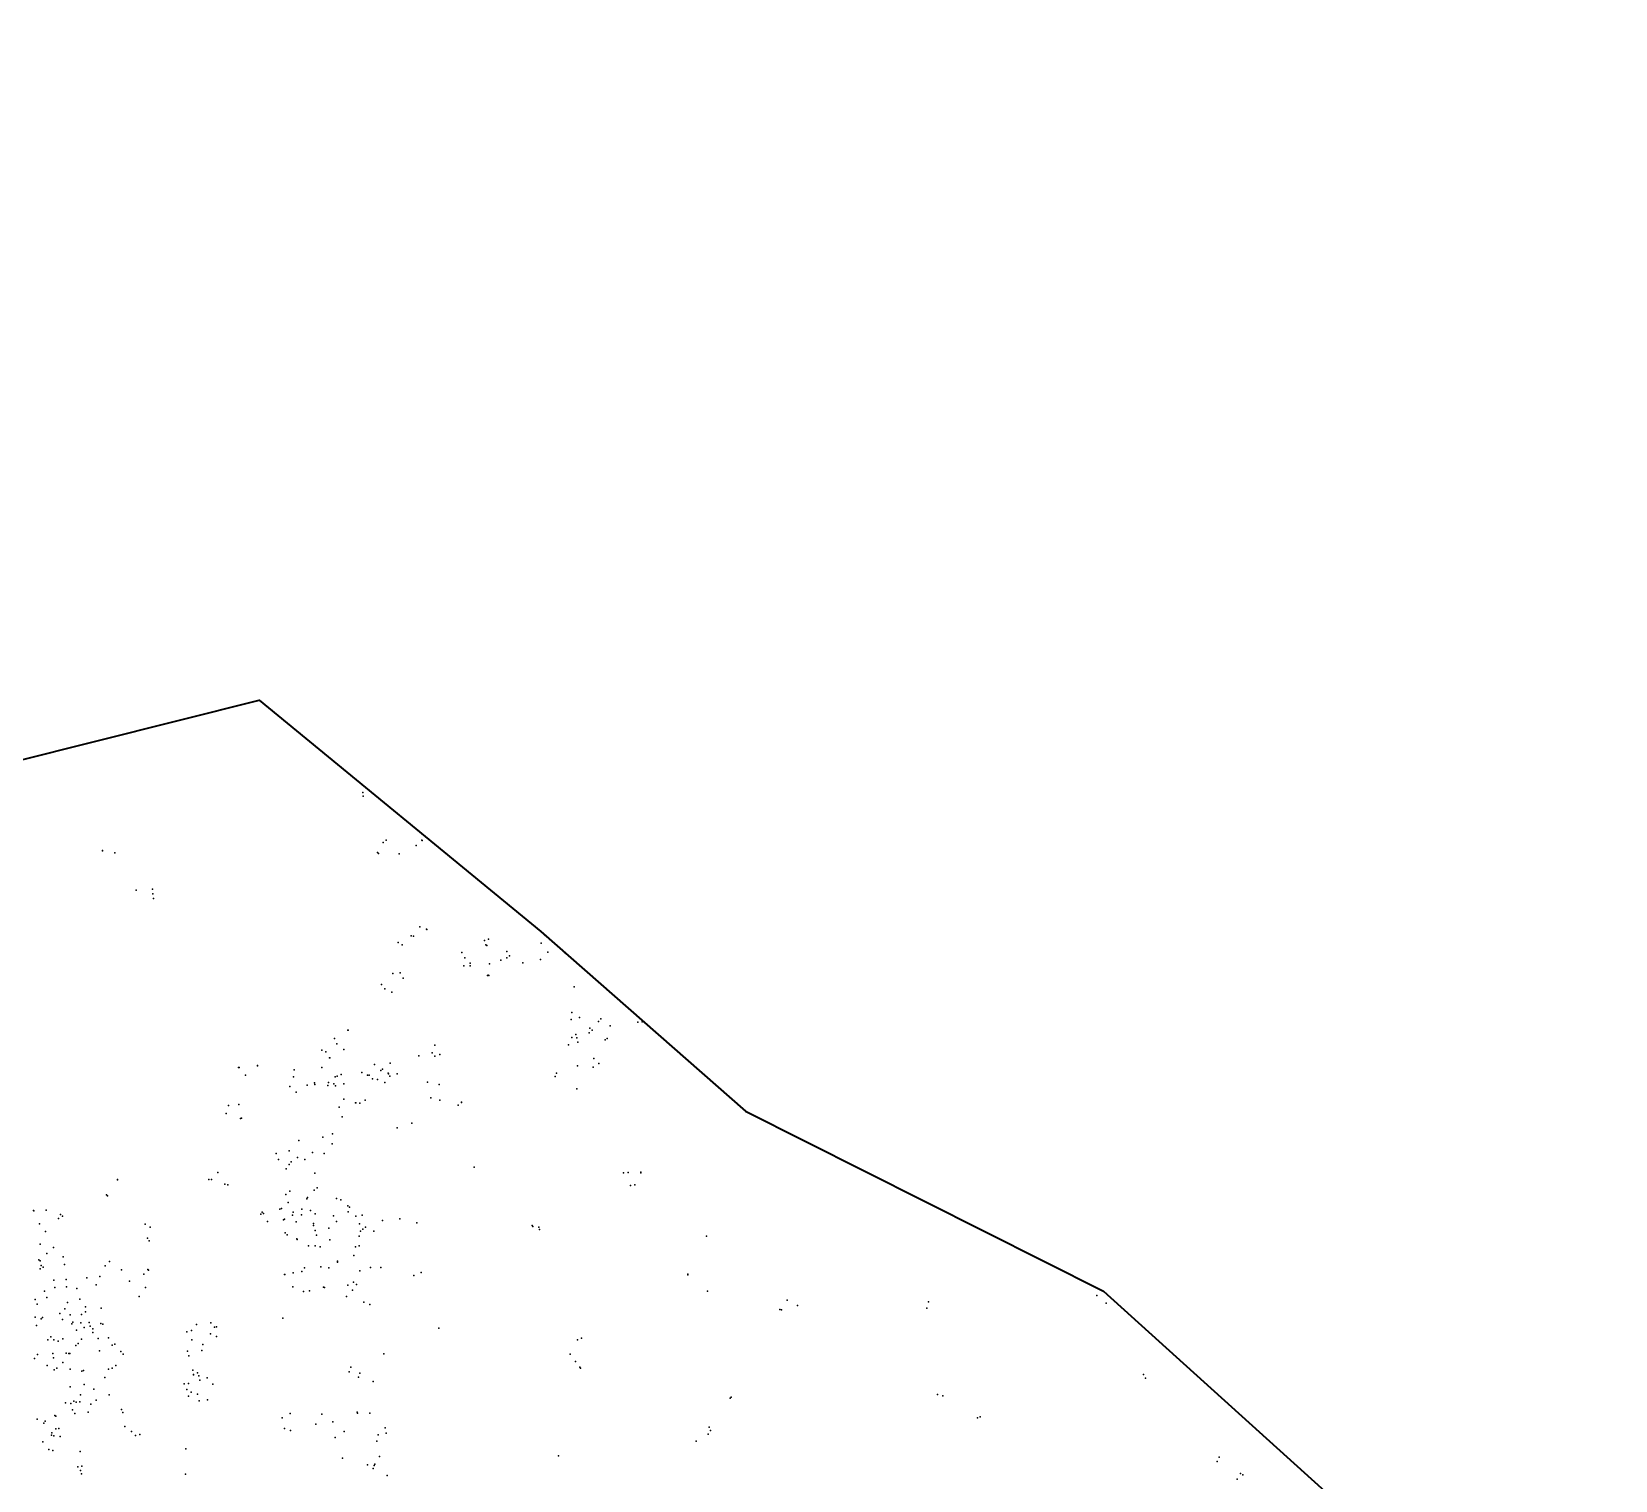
# Model space of a CAD drawing. Header units: millimetres. Extents: x -60275265 to 22802890, y -38578442 to 24337084.
# Drawn here: x 9882122 to 17730817, y 17157196 to 24337084 of the extents above; entities that cross this region are included whole.
import ezdxf

# ---------------------------------------------------------------- set-up
doc = ezdxf.new("R2010")
doc.units = ezdxf.units.MM
doc.header["$MEASUREMENT"] = 0
doc.layers.add('Outline', color=7, linetype='Continuous', true_color=0x000000)
doc.layers.add('particles', color=7, linetype='Continuous', true_color=0x000000)

msp = doc.modelspace()

# ---------------------------------------------------------------- linework, layer by layer
at = {"layer": 'Outline', "color": 3, "lineweight": 35, "true_color": 0x00ff00}
msp.add_lwpolyline([(612748, 23700101), (2261319, 23827441), (4163298, 24337084), (6191983, 23700101), (6952806, 22298647), (8220845, 21661442), (8981724, 20514820), (11010412, 21024520), (12405159, 19877851), (13419624, 18986025), (15194898, 18094026), (16462717, 16947413), (17096937, 15291091), (16969997, 14144198), (16969997, 12997517), (17730817, 12360371), (17730817, 10959081), (17730817, 9939740)], dxfattribs=at)
at = {"layer": 'particles', "color": 93, "true_color": 0x67d435}
for p in [(11523622, 20566696), (11524622, 20547696), (11524622, 20547696), (11638622, 20330696), (11815622, 20329696), (11817622, 20328696), (10232622, 20276696), (10233622, 20278696), (10294622, 20266696), (11595622, 20268696), (11600622, 20264696), (11623622, 20317696), (11703622, 20261696), (11787622, 20303696), (10399622, 20082696), (10480622, 20087696), (10482622, 20063696), (10486622, 20041696), (11805622, 19899696), (11839622, 19888696), (11840622, 19887696), (12426622, 19857696), (11698622, 19822696), (11717622, 19811696), (11763622, 19855696), (11774622, 19854696), (12126622, 19832696), (12132622, 19810696), (12138622, 19807696), (12145622, 19839696), (12407622, 19819696), (12013622, 19773696), (12024622, 19707696), (12028622, 19746696), (12054622, 19719696), (12054622, 19707696), (12150622, 19717696), (12206622, 19734696), (12236622, 19777696), (12236622, 19746696), (12249622, 19756696), (12316622, 19722696), (12404622, 19738696), (12440622, 19775696), (12526622, 19769696), (11672622, 19669696), (11707622, 19672696), (11722622, 19646696), (12140622, 19658696), (12144622, 19660696), (12147622, 19658696), (11616622, 19614696), (11632622, 19592696), (11667622, 19576696), (12570622, 19602696), (12559622, 19475696), (11449622, 19387696), (11450622, 19387696), (12556622, 19440696), (12597622, 19451696), (12648622, 19397696), (12659622, 19387696), (12691622, 19431696), (12703622, 19443696), (12749622, 19409696), (12886622, 19427696), (12907622, 19429696), (11382622, 19346696), (11394622, 19320696), (11879622, 19314696), (12542622, 19315696), (12558622, 19352696), (12578622, 19366696), (12584622, 19350696), (12589622, 19328696), (12645622, 19374696), (12724622, 19340696), (12734622, 19347696), (11320622, 19288696), (11339622, 19280696), (11340622, 19281696), (11358622, 19250696), (11359622, 19250696), (11429622, 19292696), (11800622, 19261696), (11801622, 19261696), (11867622, 19276696), (11879622, 19258696), (11905622, 19267696), (12668622, 19247696), (10907622, 19203696), (10910622, 19202696), (10941622, 19164696), (11001622, 19212696), (11001622, 19211696), (11179622, 19156696), (11183622, 19191696), (11320622, 19203696), (11385622, 19156696), (11395622, 19159696), (11416622, 19168696), (11518622, 19177696), (11546622, 19164696), (11554622, 19164696), (11581622, 19217696), (11612622, 19188696), (11620622, 19194696), (11649622, 19174696), (11650622, 19172696), (11656622, 19159696), (11658622, 19224696), (11693622, 19171696), (12476622, 19158696), (12483622, 19174696), (12586622, 19211696), (12664622, 19204696), (12693622, 19222696), (11161622, 19109696), (11192622, 19080696), (11247622, 19115696), (11284622, 19127696), (11285622, 19119696), (11350622, 19113696), (11352622, 19129696), (11379622, 19121696), (11388622, 19111696), (11429622, 19122696), (11571622, 19147696), (11596622, 19143696), (11632622, 19128696), (11843622, 19130696), (11901622, 19119696), (12584622, 19097696), (10857622, 19014696), (10908622, 19019696), (11405622, 19006696), (11429622, 19046696), (11487622, 19028696), (11488622, 19028696), (11508622, 19025696), (11534622, 19041696), (11860622, 19052696), (11905622, 19041696), (11996622, 19016696), (12011622, 19030696), (12012622, 19029696), (10846622, 18974696), (10917622, 18949696), (10921622, 18952696), (11420622, 18958696), (11765622, 18927696), (11206622, 18841696), (11324622, 18857696), (11372622, 18874696), (11693622, 18904696), (11093622, 18776696), (11157622, 18790696), (11273622, 18782696), (11331622, 18776696), (11371622, 18825696), (10804622, 18682696), (11104622, 18747696), (11142622, 18701696), (11157622, 18721696), (11168622, 18735696), (11199622, 18756696), (11235622, 18747696), (12074622, 18708696), (12815622, 18681696), (12837622, 18682696), (12900622, 18683696), (12901622, 18680696), (10307622, 18647696), (10307622, 18646696), (10760622, 18648696), (10772622, 18647696), (10839622, 18625696), (10839622, 18625696), (10854622, 18621696), (11285622, 18679696), (11296622, 18606696), (12850622, 18617696), (12870622, 18621696), (10253622, 18571696), (10258622, 18567696), (11141622, 18573696), (11152622, 18534696), (11161622, 18589696), (11245622, 18551696), (11249622, 18558696), (11281622, 18594696), (11393622, 18554696), (11413622, 18546696), (9891622, 18494696), (9892622, 18493696), (9954622, 18495696), (10015622, 18455696), (10024622, 18474696), (10034622, 18465696), (11017622, 18475696), (11024622, 18485696), (11031622, 18479696), (11112622, 18501696), (11120622, 18504696), (11130622, 18447696), (11135622, 18451696), (11175622, 18471696), (11177622, 18485696), (11219622, 18473696), (11221622, 18501696), (11263622, 18494696), (11286622, 18478696), (11378622, 18467696), (11449622, 18517696), (11450622, 18487696), (11456622, 18510696), (11488622, 18465696), (11520622, 18471696), (11621622, 18444696), (11706622, 18453696), (9921622, 18428696), (9950622, 18390696), (10444622, 18426696), (10468622, 18411696), (11051622, 18440696), (11138622, 18383696), (11148622, 18374696), (11193622, 18437696), (11278622, 18420696), (11279622, 18430696), (11286622, 18394696), (11293622, 18372696), (11355622, 18406696), (11392622, 18439696), (11504622, 18366696), (11506622, 18427696), (11511622, 18391696), (11522622, 18401696), (11536622, 18411696), (11577622, 18391696), (11790622, 18433696), (12362622, 18419696), (12366622, 18414696), (12395622, 18411696), (12399622, 18400696), (13226622, 18367696), (9923622, 18327696), (9990622, 18310696), (10455622, 18356696), (10464622, 18343696), (11195622, 18353696), (11197622, 18350696), (11254622, 18318696), (11286622, 18319696), (11311622, 18314696), (11359622, 18348696), (11487622, 18313696), (11504622, 18319696), (9917622, 18249696), (9923622, 18244696), (9929622, 18221696), (9938622, 18213696), (9956622, 18280696), (10038622, 18265696), (10045622, 18226696), (10245622, 18220696), (10267622, 18241696), (11234622, 18209696), (11315622, 18215696), (11355622, 18209696), (11397622, 18243696), (11397622, 18238696), (11478622, 18271696), (11561622, 18212696), (11612622, 18212696), (9923622, 18204696), (9992622, 18148696), (10053622, 18152696), (10155622, 18160696), (10220622, 18167696), (10327622, 18200696), (10366622, 18143696), (10438622, 18179696), (10458622, 18201696), (10461622, 18198696), (11135622, 18177696), (11136622, 18176696), (11178622, 18185696), (11221622, 18192696), (11477622, 18139696), (11508622, 18194696), (11776622, 18172696), (11812622, 18187696), (13133622, 18178696), (13134622, 18175696), (9899622, 18053696), (9945622, 18094696), (9957622, 18063696), (9997622, 18112696), (10054622, 18116696), (10105622, 18108696), (10120622, 18054696), (10201622, 18125696), (10414622, 18067696), (10445622, 18113696), (11176622, 18116696), (11229622, 18092696), (11259622, 18095696), (11327622, 18114696), (11333622, 18113696), (11441622, 18068696), (11448622, 18123696), (11471622, 18099696), (11491622, 18127696), (13231622, 18094696), (15160622, 18072696), (9909622, 18030696), (10021622, 17983696), (10046622, 18006696), (10059622, 18038696), (10073622, 17977696), (10128622, 17979696), (10148622, 17991696), (10149622, 18016696), (10226622, 18010696), (11527622, 18039696), (11558622, 18028696), (13589622, 18003696), (13598622, 18002696), (13626622, 18050696), (13677622, 18023696), (14318622, 18009696), (14318622, 18009696), (14326622, 18041696), (15206622, 18034696), (9898622, 17965696), (9906622, 17924696), (9928622, 17957696), (9935622, 17963696), (10035622, 17953696), (10081622, 17932696), (10085622, 17940696), (10103622, 17901696), (10125622, 17937696), (10141622, 17914696), (10167622, 17938696), (10172622, 17921696), (10184622, 17908696), (10225622, 17933696), (10235622, 17931696), (10673622, 17899696), (10699622, 17928696), (10769622, 17937696), (10787622, 17915696), (10798622, 17918696), (11126622, 17960696), (11900622, 17911696), (9961622, 17853696), (9977622, 17867696), (9992622, 17853696), (10012622, 17846696), (10036622, 17858696), (10101622, 17825696), (10112622, 17834696), (10128622, 17856696), (10185622, 17889696), (10211622, 17859696), (10262622, 17862696), (10280622, 17827696), (10293622, 17831696), (10651622, 17892696), (10676622, 17852696), (10729622, 17829696), (10768622, 17883696), (10798622, 17869696), (12587622, 17852696), (12606622, 17861696), (9895622, 17760696), (9911622, 17780696), (9987622, 17785696), (9989622, 17764696), (10036622, 17741696), (10052622, 17787696), (10066622, 17785696), (10070622, 17785696), (10218622, 17799696), (10324622, 17795696), (10335622, 17781696), (10654622, 17796696), (10661622, 17773696), (10725622, 17800696), (11627622, 17783696), (12550622, 17781696), (12576622, 17746696), (9958622, 17726696), (9993622, 17704696), (10007622, 17712696), (10073622, 17708696), (10130622, 17698696), (10138622, 17701696), (10244622, 17666696), (10262622, 17707696), (10280622, 17713696), (10299622, 17725696), (10680622, 17702696), (10683622, 17679696), (10684622, 17681696), (10704622, 17689696), (10710622, 17675696), (10751622, 17664696), (11455622, 17695696), (11463622, 17717696), (11502622, 17668696), (11508622, 17688696), (12599622, 17717696), (12602622, 17713696), (15392622, 17681696), (15401622, 17663696), (10073622, 17620696), (10141622, 17631696), (10190622, 17609696), (10265622, 17581696), (10637622, 17635696), (10650622, 17606696), (10659622, 17636696), (10672622, 17594696), (10704622, 17583696), (10715622, 17653696), (10779622, 17633696), (11574622, 17646696), (14371622, 17582696), (10049622, 17540696), (10075622, 17537696), (10084622, 17506696), (10091622, 17549696), (10102622, 17544696), (10121622, 17546696), (10124622, 17580696), (10175622, 17534696), (10201622, 17554696), (10327622, 17507696), (10659622, 17574696), (10711622, 17550696), (10753622, 17556696), (13344622, 17563696), (13344622, 17563696), (13348622, 17569696), (14398622, 17575696), (14398622, 17575696), (9908622, 17459696), (9942622, 17440696), (9949622, 17449696), (9997622, 17477696), (10001622, 17474696), (10096622, 17488696), (10162622, 17495696), (10333622, 17492696), (10344622, 17424696), (11123622, 17467696), (11163622, 17487696), (11290622, 17435696), (11320622, 17484696), (11374622, 17446696), (11495622, 17495696), (11496622, 17490696), (11557622, 17489696), (14569622, 17466696), (14582622, 17472696), (9936622, 17348696), (9980622, 17381696), (9982622, 17392696), (9991622, 17377696), (10002622, 17411696), (10016622, 17414696), (10022622, 17374696), (10377622, 17399696), (10396622, 17378696), (10418622, 17384696), (11135622, 17414696), (11164622, 17403696), (11385622, 17369696), (11431622, 17399696), (11592622, 17351696), (11598622, 17382696), (11634622, 17417696), (11638622, 17390696), (13175622, 17351696), (13235622, 17386696), (13240622, 17420696), (13245622, 17404696), (9966622, 17309696), (9986622, 17304696), (10122622, 17299696), (10645622, 17312696), (11422622, 17267696), (11606622, 17275696), (12493622, 17278696), (15767622, 17271696), (15767622, 17271696), (10111622, 17224696), (10123622, 17206696), (10129622, 17189696), (10130622, 17226696), (11546622, 17234696), (11574622, 17215696), (11579622, 17230696), (11582622, 17237696), (15757622, 17250696), (15873622, 17191696), (10644622, 17187696), (11643622, 17181696), (15856622, 17163696), (15884622, 17183696)]:
    msp.add_point(p, dxfattribs=at)

doc.saveas('drawing.dxf')
